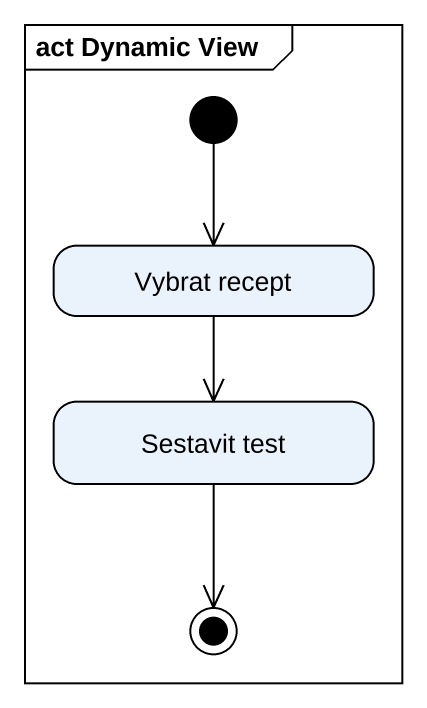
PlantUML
@startuml
mainframe act Dynamic View
hide empty description
state "Vybrat recept" as Vybrat_recept
state "Sestavit test" as Sestavit_test
[*] --> Vybrat_recept
Vybrat_recept --> Sestavit_test
Sestavit_test --> [*]
@enduml
